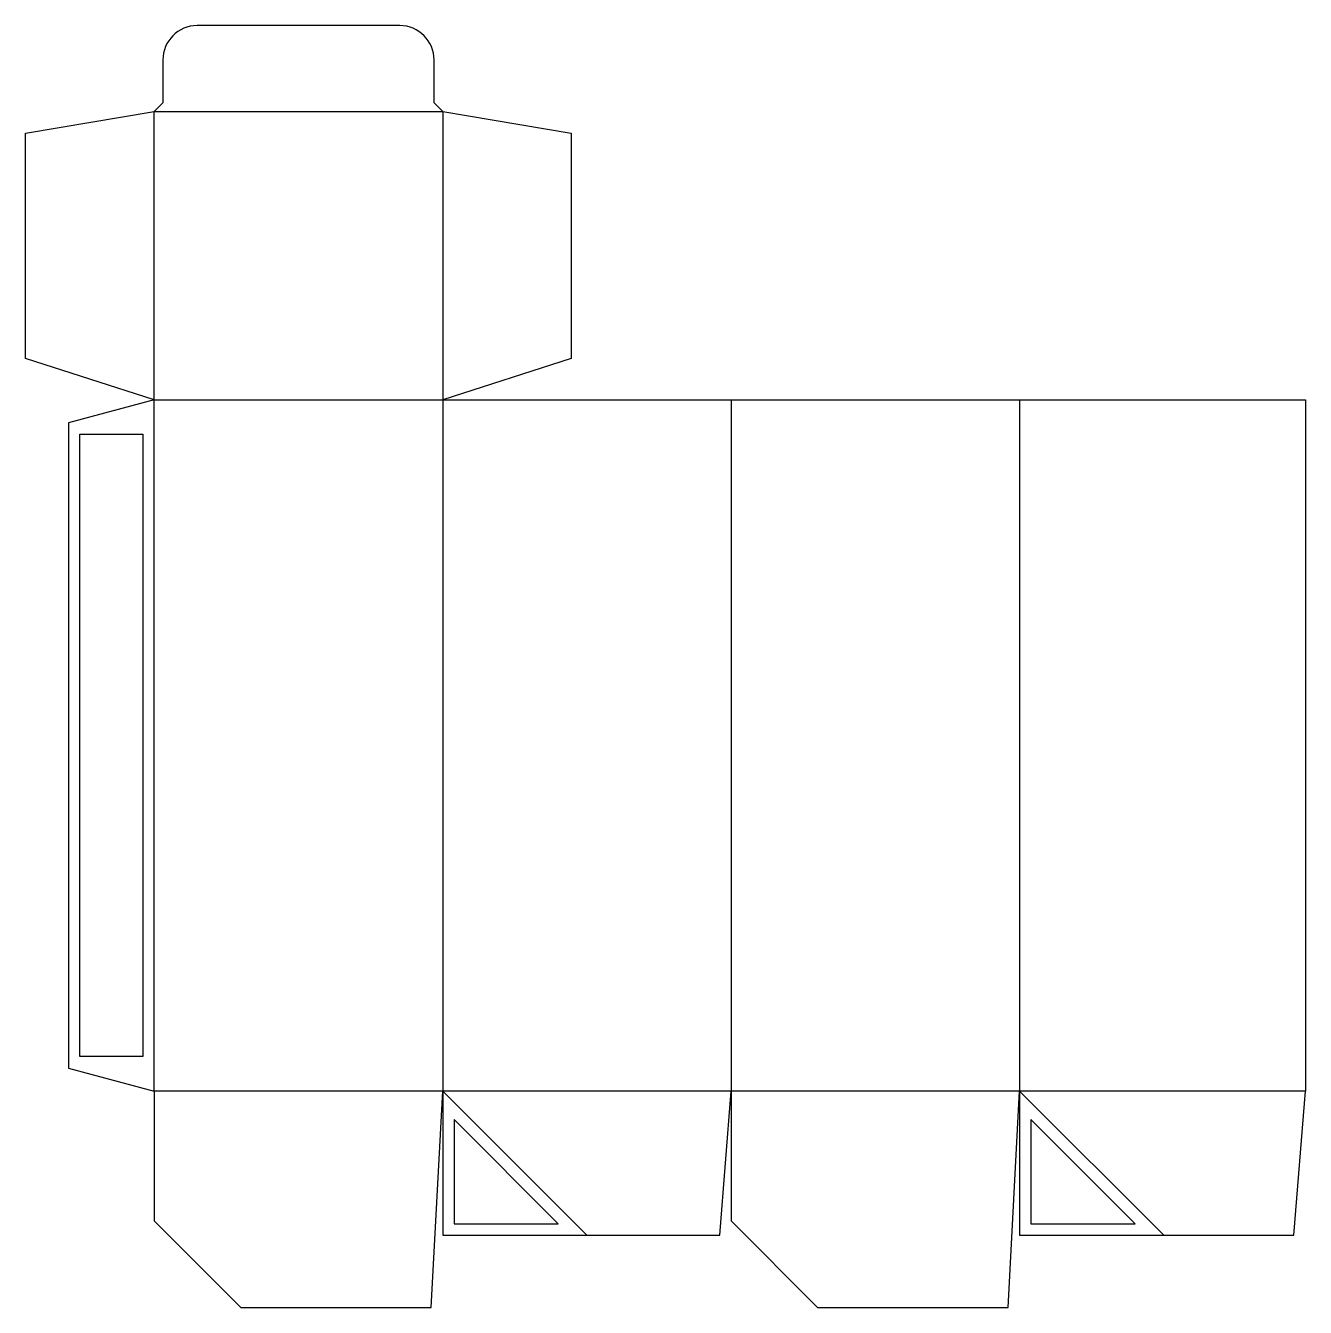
# Model space of a CAD drawing. Header units: millimetres. Extents: x 0 to 224, y 0 to 224.
import ezdxf

# ---------------------------------------------------------------- set-up
doc = ezdxf.new("R2010")
doc.units = ezdxf.units.MM
for name, color, linetype in [('CREASE', 5, 'CONTINUOUS'), ('CUT', 1, 'CONTINUOUS'), ('GLUE', 2, 'CONTINUOUS')]:
    doc.layers.add(name, color=color, linetype=linetype)

msp = doc.modelspace()

# ---------------------------------------------------------------- linework, layer by layer
at = {"layer": 'CREASE'}
for p, q in [((22.5, 158.738), (22.5, 209.188)), ((22.5, 209.188), (72.95, 209.188)), ((72.95, 209.188), (72.95, 158.738)), ((22.5, 37.837), (22.5, 158.738)), ((22.5, 158.738), (72.95, 158.738)), ((72.95, 158.738), (72.95, 37.837)), ((123.4, 158.738), (123.4, 37.837)), ((173.85, 158.738), (173.85, 37.837)), ((72.95, 37.837), (22.5, 37.837)), ((123.4, 37.837), (72.95, 37.837)), ((72.95, 37.837), (98.175, 12.613)), ((173.85, 37.837), (123.4, 37.837)), ((223.85, 37.837), (173.85, 37.837)), ((173.85, 37.837), (199.075, 12.613))]:
    msp.add_line(p, q, dxfattribs=at)
at = {"layer": 'CUT'}
for p, q in [((65.45, 224.188), (30, 224.188)), ((24, 218.188), (24, 210.688)), ((71.45, 210.688), (71.45, 218.188)), ((0, 205.363), (22.5, 209.188)), ((24, 210.688), (22.5, 209.188)), ((72.95, 209.188), (71.45, 210.688)), ((72.95, 209.188), (95.45, 205.363)), ((0, 165.938), (0, 205.363)), ((95.45, 205.363), (95.45, 165.938)), ((22.5, 158.738), (0, 165.938)), ((95.45, 165.938), (72.95, 158.738)), ((22.5, 158.738), (7.5, 154.718)), ((72.95, 158.738), (123.4, 158.738)), ((123.4, 158.738), (173.85, 158.738)), ((173.85, 158.738), (223.85, 158.738)), ((223.85, 158.738), (223.85, 37.837)), ((7.5, 154.718), (7.5, 41.857)), ((7.5, 41.857), (22.5, 37.837)), ((22.5, 37.837), (22.5, 15.135)), ((70.95, 0), (72.95, 37.837)), ((72.95, 37.837), (72.95, 12.613)), ((121.4, 12.613), (123.4, 37.837)), ((123.4, 37.837), (123.4, 15.135)), ((171.85, 0), (173.85, 37.837)), ((173.85, 37.837), (173.85, 12.613)), ((221.85, 12.613), (223.85, 37.837)), ((22.5, 15.135), (37.635, 0)), ((123.4, 15.135), (138.535, 0)), ((72.95, 12.613), (121.4, 12.613)), ((173.85, 12.613), (221.85, 12.613)), ((37.635, 0), (70.95, 0)), ((138.535, 0), (171.85, 0))]:
    msp.add_line(p, q, dxfattribs=at)
for centre, start, end in [((30, 218.188), 90, 180), ((65.45, 218.188), 0, 90)]:
    msp.add_arc(centre, 6, start, end, dxfattribs=at)
at = {"layer": 'GLUE'}
for p, q in [((9.5, 152.718), (20.5, 152.718)), ((9.5, 43.857), (9.5, 152.718)), ((20.5, 152.718), (20.5, 43.857)), ((20.5, 43.857), (9.5, 43.857)), ((74.95, 32.837), (74.95, 14.613)), ((93.175, 14.613), (74.95, 32.837)), ((175.85, 32.837), (175.85, 14.613)), ((194.075, 14.613), (175.85, 32.837)), ((74.95, 14.613), (93.175, 14.613)), ((175.85, 14.613), (194.075, 14.613))]:
    msp.add_line(p, q, dxfattribs=at)

doc.saveas('drawing.dxf')
